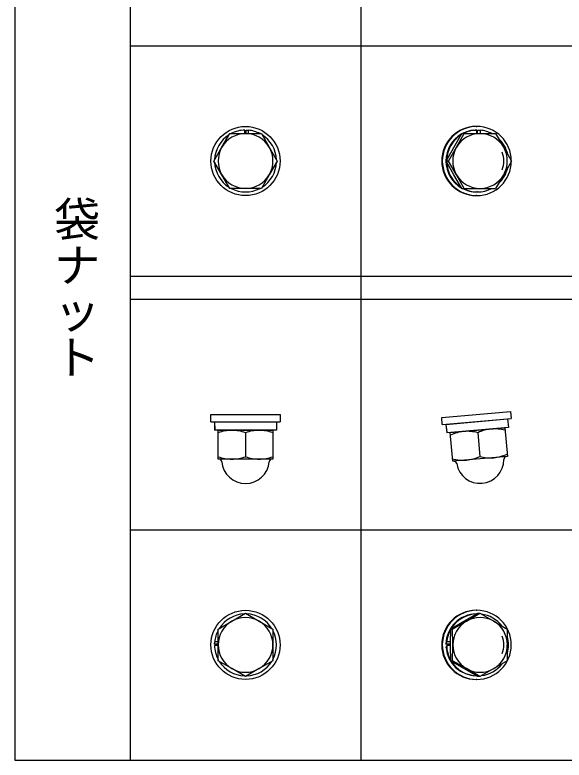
# Model space of a CAD drawing. Units: millimetres, scale not verified. Extents: x -780 to 780, y -520 to 556.
# Drawn here: x -780 to -589.5, y -520 to -261.3 of the extents above; entities that cross this region are included whole.
import ezdxf
from ezdxf.enums import TextEntityAlignment as Align

# ---------------------------------------------------------------- set-up
doc = ezdxf.new("R2010")
doc.units = ezdxf.units.MM
doc.header["$LTSCALE"] = 4
doc.layers.add('0-0', color=3, linetype='Continuous')
doc.layers.add('F-0', color=4, linetype='Continuous')
doc.styles.add('@ＭＳ ゴシック', font='')
doc.styles.get('@ＭＳ ゴシック').set_extended_font_data('@MS Gothic')

msp = doc.modelspace()

# ---------------------------------------------------------------- linework, layer by layer
at = {"layer": '0-0'}
for p, q in [((-620, -300), (-619.782, -300)), ((-708.227, -307.25), (-705.485, -302.5)), ((-700.219, -302.5), (-700.219, -301.253)), ((-699.781, -302.5), (-699.781, -301.253)), ((-699.781, -301.253), (-698.977, -301.299)), ((-698.977, -302.5), (-698.977, -301.299)), ((-627.718, -307.254), (-624.911, -302.5)), ((-626.845, -307.25), (-624.187, -302.5)), ((-624.911, -302.5), (-613.259, -302.5)), ((-620.802, -301.299), (-619.739, -301.253)), ((-619.739, -302.5), (-619.739, -301.253)), ((-619.564, -302.5), (-619.564, -301.253)), ((-619.564, -301.253), (-618.502, -301.299)), ((-618.502, -302.5), (-618.502, -301.299)), ((-710.97, -312), (-708.227, -307.25)), ((-691.773, -307.25), (-691.77, -307.254)), ((-630.375, -312), (-627.718, -307.254)), ((-629.651, -312), (-626.845, -307.25)), ((-689.03, -312), (-691.773, -316.751)), ((-627.718, -316.747), (-630.375, -312)), ((-629.651, -312), (-630.375, -312)), ((-607.795, -312), (-610.454, -316.751)), ((-705.485, -321.5), (-708.229, -316.747)), ((-691.773, -316.751), (-694.515, -321.5)), ((-624.911, -321.5), (-627.718, -316.747)), ((-610.454, -316.751), (-613.259, -321.5)), ((-624.911, -321.5), (-613.259, -321.5)), ((-619.521, -322.75), (-619.782, -322.75)), ((-619.782, -324), (-620, -324)), ((-712, -400), (-688, -400)), ((-712, -402.5), (-712, -400)), ((-688, -400), (-688, -402.5)), ((-631.954, -401.046), (-608.046, -398.954)), ((-608.046, -398.954), (-607.828, -401.445)), ((-712, -402.5), (-688, -402.5)), ((-710.748, -402.5), (-710.702, -405.5)), ((-631.736, -403.536), (-631.954, -401.046)), ((-631.736, -403.536), (-607.828, -401.445)), ((-630.489, -403.427), (-630.182, -406.412)), ((-710.732, -404), (-710.748, -405.5)), ((-689.25, -405.5), (-710.748, -405.5)), ((-709.5, -415.5), (-709.5, -405.5)), ((-709.5, -405.5), (-690.5, -405.5)), ((-690.5, -405.5), (-690.5, -415.5)), ((-630.343, -404.92), (-630.228, -406.416)), ((-608.812, -404.542), (-630.228, -406.416)), ((-628.984, -406.307), (-610.057, -404.651)), ((-610.057, -404.651), (-609.185, -414.613)), ((-700, -406.348), (-700, -414.651)), ((-628.113, -416.269), (-628.984, -406.307)), ((-619.447, -406.324), (-618.723, -414.595)), ((-690.5, -415.5), (-709.5, -415.5)), ((-609.185, -414.613), (-628.113, -416.269)), ((-620, -468), (-619.782, -468)), ((-704.75, -471.774), (-700, -469.03)), ((-623.382, -471.774), (-618.723, -469.03)), ((-619.447, -469.03), (-618.723, -469.03)), ((-709.5, -474.515), (-704.75, -471.774)), ((-628.187, -474.515), (-623.382, -471.774)), ((-709.5, -485.485), (-709.5, -474.515)), ((-690.5, -474.515), (-690.5, -485.485)), ((-628.911, -474.515), (-628.187, -474.515)), ((-710.748, -479.781), (-710.702, -478.978)), ((-709.5, -479.781), (-710.748, -479.781)), ((-709.5, -480.219), (-710.748, -480.219)), ((-709.5, -478.978), (-710.702, -478.978)), ((-630.49, -479.781), (-630.182, -478.978)), ((-628.985, -479.781), (-630.49, -479.781)), ((-630.443, -481.023), (-630.228, -480.219)), ((-628.984, -480.219), (-630.228, -480.219)), ((-628.982, -478.978), (-630.182, -478.978)), ((-628.985, -480.014), (-628.985, -479.986)), ((-690.5, -485.485), (-695.25, -488.227)), ((-628.911, -485.485), (-628.187, -485.485)), ((-623.382, -488.227), (-628.187, -485.485)), ((-609.259, -485.485), (-613.917, -488.227)), ((-695.25, -488.227), (-700, -490.97)), ((-618.723, -490.97), (-623.382, -488.227)), ((-613.917, -488.227), (-618.723, -490.97)), ((-618.723, -490.97), (-619.447, -490.97)), ((-619.782, -492), (-620, -492))]:
    msp.add_line(p, q, dxfattribs=at)
for points in [[(-705.485, -302.5), (-694.515, -302.5), (-691.773, -307.25), (-689.03, -312)], [(-613.259, -302.5), (-610.454, -307.25), (-607.795, -312)], [(-694.515, -321.5), (-705.485, -321.5), (-708.227, -316.751), (-710.97, -312)], [(-624.187, -321.5), (-626.845, -316.751), (-629.651, -312)], [(-710.748, -402.5), (-689.25, -402.5), (-689.25, -405.5)], [(-630.489, -403.427), (-609.073, -401.554), (-608.812, -404.542)], [(-700, -469.03), (-695.25, -471.774), (-690.5, -474.515)], [(-628.911, -474.515), (-624.249, -471.77), (-619.447, -469.03)], [(-618.723, -469.03), (-613.917, -471.774), (-609.259, -474.515)], [(-628.187, -485.485), (-628.114, -480), (-628.187, -474.515)], [(-609.259, -474.515), (-609.186, -480), (-609.259, -485.485)], [(-700, -490.97), (-704.75, -488.227), (-709.5, -485.485)], [(-619.447, -490.97), (-624.25, -488.23), (-628.911, -485.485)]]:
    msp.add_lwpolyline(points, dxfattribs=at)
for centre in [(-700, -312), (-700, -480)]:
    msp.add_circle(centre, 12, dxfattribs=at)
for centre, radius, start, end in [((-619.954, -312), 12, 90.218, 269.782), ((-619.737, -312), 12, 90.218, 269.782), ((-619.805, -311.978), 11.977, 0.177, 89.891), ((-700, -312.001), 9.5, 90, 149.996), ((-700, -312), 10.75, 91.169, 117.905), ((-700, -312), 9.5, 30.004, 90), ((-700, -312), 10.75, 62.095, 84.539), ((-619.722, -312), 10.77, 119.15, 240.848), ((-618.642, -311.958), 9.458, 90.041, 150.145), ((-619.781, -311.929), 10.679, 95.486, 118), ((-619.52, -311.927), 10.677, 91.177, 118.002), ((-618.656, -311.958), 9.458, 29.855, 89.96), ((-619.522, -311.929), 10.679, 61.999, 84.514), ((-700, -312), 10.75, 122.092, 177.905), ((-700, -312), 10.75, 2.095, 57.905), ((-619.471, -311.993), 10.758, 121.607, 178.595), ((-619.573, -311.991), 10.759, 12.209, 47.822), ((-700, -312), 9.5, 149.996, 210.004), ((-700, -312), 9.5, 329.996, 30.004), ((-618.582, -312), 9.531, 150.105, 209.895), ((-618.717, -312), 9.531, 330.105, 29.895), ((-618.628, -312), 8.25, 338.488, 21.523), ((-700, -312), 10.75, 182.094, 237.906), ((-700, -312), 10.75, 302.096, 357.905), ((-619.471, -312.008), 10.758, 181.405, 238.391), ((-619.805, -312.023), 11.977, 270.109, 359.823), ((-619.573, -312.01), 10.759, 312.178, 347.791), ((-700, -312), 9.5, 210.004, 270), ((-700, -312), 9.5, 270, 329.996), ((-618.642, -312.043), 9.458, 209.855, 269.96), ((-618.656, -312.043), 9.458, 270.041, 330.145), ((-700, -312), 10.75, 242.095, 297.907), ((-619.782, -312.074), 10.676, 241.997, 269.996), ((-619.52, -312.074), 10.676, 241.998, 269.996), ((-619.522, -312.074), 10.676, 270.004, 298.006), ((-704.548, -420.347), 14.849, 90.765, 109.482), ((-704.954, -420.364), 14.866, 70.533, 89.196), ((-695.046, -420.364), 14.866, 90.804, 109.467), ((-695.452, -420.347), 14.849, 70.517, 89.235), ((-622.757, -420.666), 14.849, 95.765, 114.482), ((-623.161, -420.718), 14.866, 75.533, 94.196), ((-613.29, -419.855), 14.866, 95.804, 114.467), ((-613.696, -419.873), 14.849, 75.517, 94.235), ((-615.417, -400.233), 14.87, 275.793, 294.466), ((-704.545, -400.631), 14.87, 250.534, 269.207), ((-709.219, -416.5), 1, 4.651, 90), ((-700, -415.75), 8.25, 184.651, 270), ((-704.956, -400.627), 14.874, 270.791, 289.463), ((-695.044, -400.627), 14.874, 250.537, 269.209), ((-700, -415.75), 8.25, 270, 355.349), ((-695.455, -400.631), 14.87, 270.793, 289.466), ((-690.781, -416.5), 1, 90, 175.349), ((-624.472, -401.025), 14.87, 255.534, 274.207), ((-627.746, -417.241), 1, 9.651, 95), ((-624.882, -401.057), 14.874, 275.791, 294.463), ((-615.008, -400.193), 14.874, 255.537, 274.209), ((-618.627, -415.69), 8.25, 275, 0.349), ((-609.378, -415.634), 1, 95, 180.349), ((-618.627, -415.69), 8.25, 189.651, 275), ((-619.954, -480), 12, 90.218, 269.782), ((-619.737, -480), 12, 90.218, 269.782), ((-619.828, -480), 12, 270.218, 89.782), ((-700, -480), 10.75, 92.093, 147.905), ((-700, -480), 9.5, 59.996, 120.004), ((-700, -480), 10.75, 32.095, 87.905), ((-619.762, -479.979), 10.729, 90.398, 178.943), ((-619.514, -479.951), 10.701, 91.775, 148.427), ((-618.65, -479.933), 9.433, 59.887, 120.114), ((-619.53, -479.95), 10.7, 37.234, 82.781), ((-700, -480), 9.5, 120.004, 180), ((-700, -480.001), 9.5, 0, 59.996), ((-618.606, -479.994), 9.506, 120.153, 180.04), ((-618.692, -479.994), 9.507, 359.961, 59.847), ((-700, -480), 10.75, 152.094, 174.539), ((-700, -480), 10.75, 332.095, 27.905), ((-619.45, -479.998), 10.78, 151.446, 174.564), ((-413.366, -480.166), 215.619, 178.498, 179.952), ((-618.628, -480), 8.25, 338.489, 21.523), ((-619.602, -480), 10.79, 344.442, 15.559), ((-700, -480), 10.75, 181.169, 207.905), ((-700, -480), 9.5, 180, 239.996), ((-700, -480), 9.5, 300.004, 0), ((-619.765, -480.026), 10.725, 185.338, 269.616), ((-619.448, -480.002), 10.782, 181.16, 208.55), ((-413.356, -479.834), 215.629, 180.048, 181.502), ((-618.606, -480.007), 9.507, 179.961, 239.847), ((-618.692, -480.007), 9.506, 300.153, 0.039), ((-700, -480), 10.75, 212.095, 267.905), ((-700, -480), 10.75, 272.094, 327.906), ((-619.514, -480.05), 10.701, 211.573, 268.223), ((-700, -480.001), 9.5, 239.996, 300.004), ((-618.65, -480.068), 9.433, 239.887, 300.114), ((-619.53, -480.051), 10.7, 277.219, 322.766)]:
    msp.add_arc(centre, radius, start, end, dxfattribs=at)
at = {"layer": 'F-0', "color": 6}
msp.add_line((-740, 520), (-740, -520), dxfattribs=at)
at = {"layer": 'F-0'}
for p, q in [((-660, 520), (-660, -520)), ((-740, -272), (780, -272)), ((-740, -352), (780, -352)), ((-740, -360), (780, -360)), ((-740, -440), (780, -440))]:
    msp.add_line(p, q, dxfattribs=at)
at = {"layer": 'F-0', "color": 6}
msp.add_lwpolyline([(-780, 520), (-780, -520), (780, -520)], dxfattribs=at)

# ---------------------------------------------------------------- texts
at = {"layer": 'F-0', "color": 7, "style": '@ＭＳ ゴシック'}
msp.add_text('袋ナット', height=11.73, rotation=270, dxfattribs=at).set_placement((-768, -324), align=Align.BOTTOM_LEFT)

doc.saveas('drawing.dxf')
